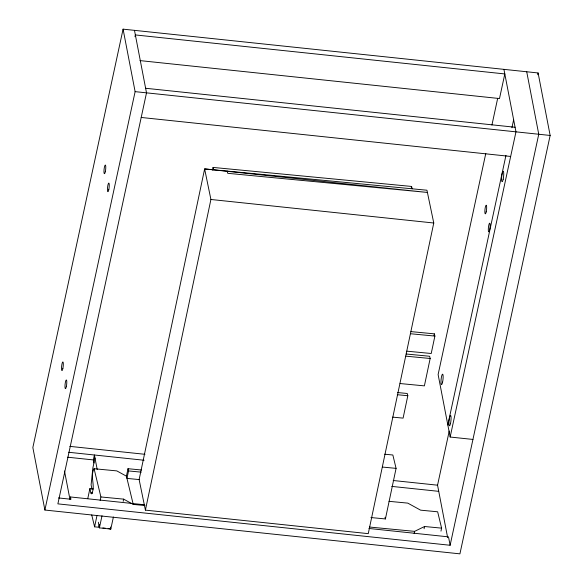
<?xml version="1.0" encoding="UTF-8"?>
<svg xmlns="http://www.w3.org/2000/svg" width="583" height="583" viewBox="0 0 583 583"><rect width="100%" height="100%" fill="white"/><g stroke="black" fill="none" stroke-linecap="round" stroke-linejoin="round"><path stroke-width="0.87" d="M87.778 498.596L89.877 488.641L93.287 488.962M145.007 505.541L133.245 504.412L126.424 476.173L116.819 470.896L94.082 468.717C89.658 476.792 95.845 485.763 91.72 493.801L91.137 493.619L89.877 488.641M99.416 524.634L98.862 527.243L94.599 526.835L97.011 515.416M100.159 500.476L100.903 496.956L94.082 468.717M126.424 476.173L127.998 468.703L141.582 470.007M127.998 468.703L128.537 470.933L126.963 478.403L139.643 479.62M123.166 501.38L123.64 499.135L100.903 496.956M212.518 170.098L213.086 167.43L411.613 186.443L412.181 188.805M145.407 510.125L210.915 199.481L204.633 168.924L426.945 190.218L433.767 223.005L368.259 533.649L145.407 510.125L139.126 479.569L204.633 168.924L427.485 192.448L227.713 173.311L227.173 171.081M411.234 188.222L411.613 186.443M397.657 392.563L407.277 393.489L407.816 395.719L403.093 418.128L392.599 417.122M370.926 517.551L385.414 518.943L396.083 468.368L392.855 455.002L384.7 454.215M433.985 335.589L434.35 333.848L410.92 331.603M406.198 354.012L429.627 356.257L430.167 358.487L424.388 385.873L400.062 383.541M434.35 333.848L434.889 336.078L431.216 353.502L406.883 351.17M414.141 533.605L414.615 531.361L424.548 526.507L441.601 528.14L440.974 531.128M424.074 528.752L424.548 526.507M123.079 29.15L32.852 447.547L44.891 510.038L459.921 553.85L550.148 135.453L538.109 72.962L123.079 29.15L135.118 91.64L44.891 510.038M134.979 36.693L135.358 34.936L504.812 73.939L499.5 98.549L140.007 60.603M144.65 504.791L70.499 496.964L69.967 499.427L64.494 470.991M93.936 462.982L93.346 459.921L94.41 455.002L97.201 469.512M95 458.056L92.872 467.901L91.101 484.794L91.961 489.246M113.401 517.019L110.799 529.072L99.401 527.87L102.003 515.809M485.792 153.453L438.117 374.541L450.149 437.031L472.944 439.436M491.921 125.039L497.663 98.403M447.824 424.963L505.964 155.369M511.91 127.786L513.638 119.777M447.627 537.555L437.556 485.187L449.231 431.063M450.149 437.031L515.97 131.845L503.931 69.355M537.723 74.741L538.109 72.962M134.476 30.352L146.508 92.85L57.877 503.865L450.12 545.265L538.758 134.25L526.719 71.76M410.556 333.746L434.889 336.078M405.834 356.155L430.167 358.487M397.322 394.713L407.816 395.719M382.499 467.063L396.083 468.368M128.537 470.933L141.217 472.15M389.007 501.322L407.794 503.122L420.598 510.161L437.651 511.794L441.601 528.14M90.926 492.963L92.631 493.123M369.382 527.032L414.615 531.361M145.626 88.266L515.081 127.262M135.118 91.64L550.148 135.453M141.203 117.46L510.657 156.455M210.915 199.481L433.767 223.005M69.778 446.359L144.963 454.303M393.175 480.501L437.556 485.187M68.707 452.284L144.118 460.249M391.732 486.39L438.729 491.345M67.643 457.203L93.346 459.921M368.922 528.468L448.502 536.863L450.12 545.265M58.475 497.94L70.944 499.252L70.499 496.964M102.856 527.943L105.479 528.22M108.11 528.497L110.799 529.072M123.64 499.135L133.245 504.412M385.013 517.267L385.414 518.943M213.086 167.43L213.655 169.791M91.728 514.949L94.599 526.835M99.401 527.87L98.316 522.23M110.398 526.996L110.741 528.781M105.319 171.686A4.365 0.794 -84 0 0 105.341 165.047A4.365 0.794 -84 0 0 103.963 171.446A4.365 0.794 -84 0 0 105.319 171.686M108.788 189.715A4.365 0.794 -84 0 0 108.817 183.077A4.365 0.794 -84 0 0 107.44 189.475A4.365 0.794 -84 0 0 108.788 189.715M62.855 368.58A4.365 0.794 -84 0 0 62.884 361.941A4.365 0.794 -84 0 0 61.507 368.339A4.365 0.794 -84 0 0 62.855 368.58M66.331 386.609A4.365 0.794 -84 0 0 66.36 379.97A4.365 0.794 -84 0 0 64.975 386.369A4.365 0.794 -84 0 0 66.331 386.609M450.535 423.382A5.24 0.947 -84 0 0 450.572 415.424A5.24 0.947 -84 0 0 448.917 423.098A5.24 0.947 -84 0 0 450.535 423.382M503.187 179.236A5.24 0.947 -84 0 0 503.224 171.278A5.24 0.947 -84 0 0 501.569 178.945A5.24 0.947 -84 0 0 503.187 179.236M442.592 382.127A5.24 0.947 -84 0 0 442.621 374.169A5.24 0.947 -84 0 0 440.967 381.843A5.24 0.947 -84 0 0 442.592 382.127M486.2 211.862A4.365 0.794 -84 0 0 486.229 205.223A4.365 0.794 -84 0 0 484.852 211.622A4.365 0.794 -84 0 0 486.2 211.862M489.662 229.811A4.365 0.794 -84 0 0 489.691 223.18A4.365 0.794 -84 0 0 488.306 229.571A4.365 0.794 -84 0 0 489.662 229.811"/></g></svg>
